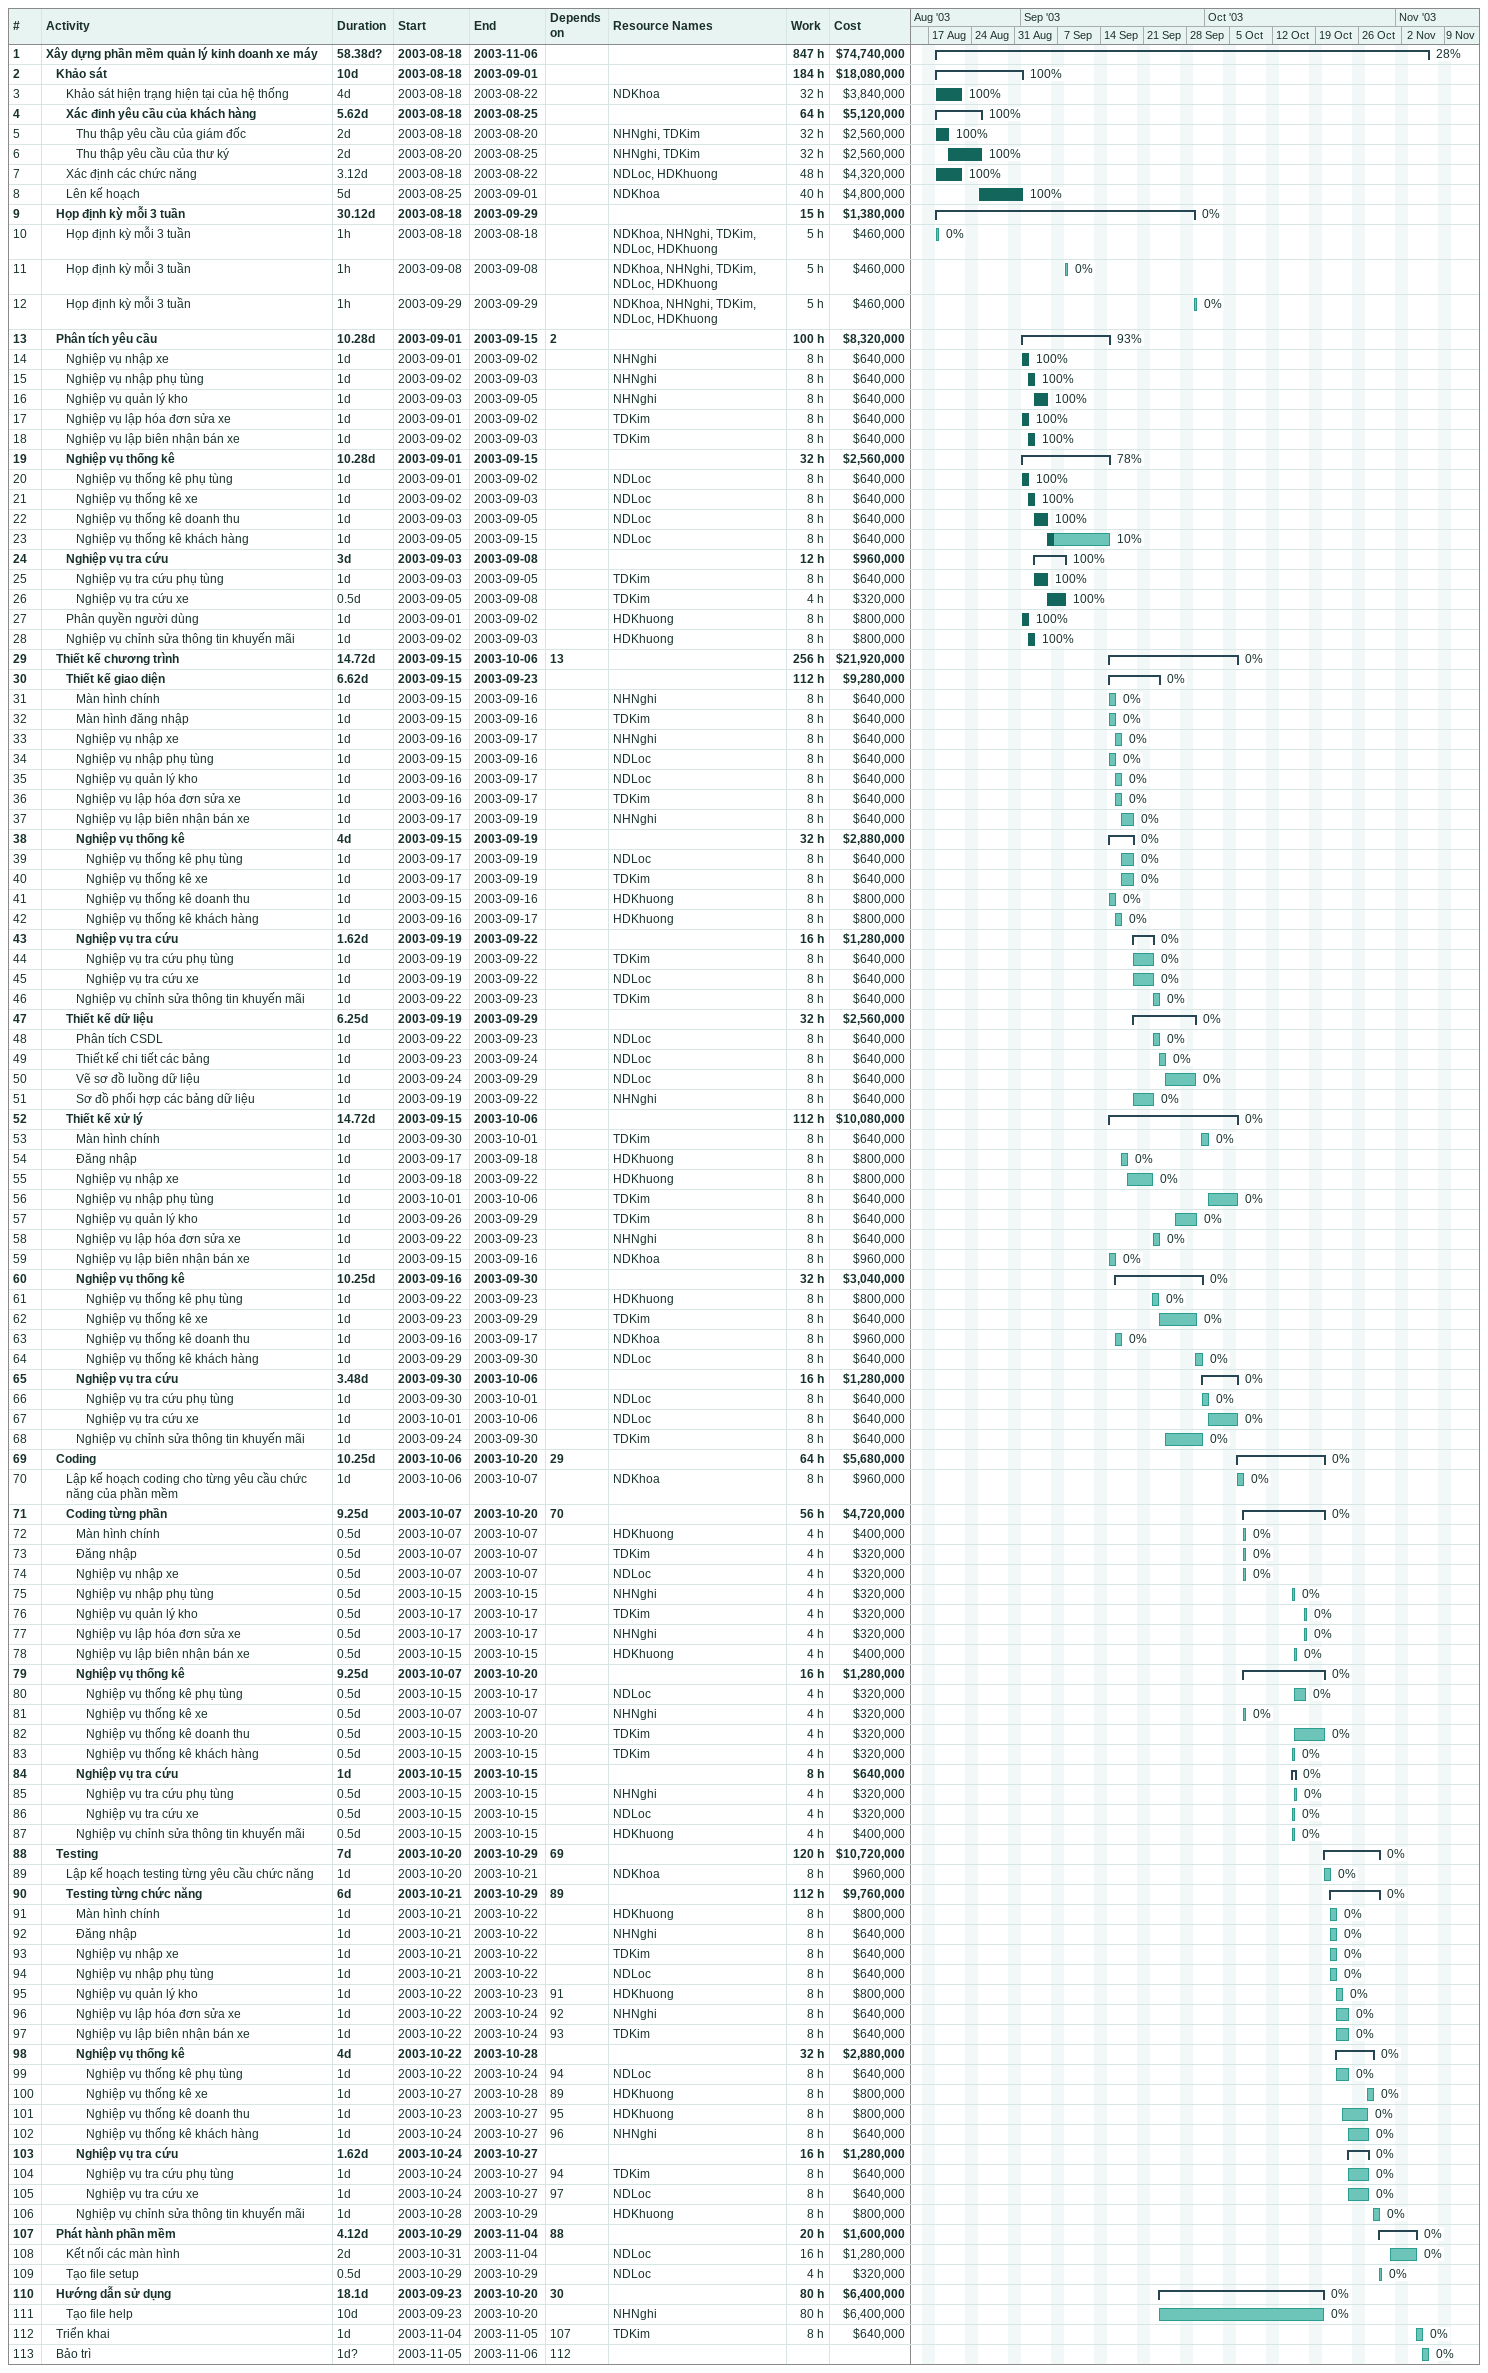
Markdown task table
| ID | Level | Task | Duration | Start | Finish | Predecessors | Resources | % complete | Work (h) | Cost ($) |
|---|---|---|---|---|---|---|---|---|---|---|
| 1 | 1 | **Xây dựng phần mềm quản lý kinh doanh xe máy** | 58.38d? | 2003-08-18 | 2003-11-06 |  |  | 28 | 847 | 74740000 |
| 2 | 2 | **Khảo sát** | 10d | 2003-08-18 | 2003-09-01 |  |  | 100 | 184 | 18080000 |
| 3 | 3 | Khảo sát hiện trạng hiện tại của hệ thống | 4d | 2003-08-18 | 2003-08-22 |  | NDKhoa | 100 | 32 | 3840000 |
| 4 | 3 | **Xác đinh yêu cầu của khách hàng** | 5.62d | 2003-08-18 | 2003-08-25 |  |  | 100 | 64 | 5120000 |
| 5 | 4 | Thu thập yêu cầu của giám đốc | 2d | 2003-08-18 | 2003-08-20 |  | NHNghi, TDKim | 100 | 32 | 2560000 |
| 6 | 4 | Thu thập yêu cầu của thư ký | 2d | 2003-08-20 | 2003-08-25 |  | NHNghi, TDKim | 100 | 32 | 2560000 |
| 7 | 3 | Xác định các chức năng | 3.12d | 2003-08-18 | 2003-08-22 |  | NDLoc, HDKhuong | 100 | 48 | 4320000 |
| 8 | 3 | Lên kế hoạch | 5d | 2003-08-25 | 2003-09-01 |  | NDKhoa | 100 | 40 | 4800000 |
| 9 | 2 | **Họp định kỳ mỗi 3 tuần** | 30.12d | 2003-08-18 | 2003-09-29 |  |  | 0 | 15 | 1380000 |
| 10 | 3 | Họp định kỳ mỗi 3 tuần | 1h | 2003-08-18 | 2003-08-18 |  | NDKhoa, NHNghi, TDKim, NDLoc, HDKhuong | 0 | 5 | 460000 |
| 11 | 3 | Họp định kỳ mỗi 3 tuần | 1h | 2003-09-08 | 2003-09-08 |  | NDKhoa, NHNghi, TDKim, NDLoc, HDKhuong | 0 | 5 | 460000 |
| 12 | 3 | Họp định kỳ mỗi 3 tuần | 1h | 2003-09-29 | 2003-09-29 |  | NDKhoa, NHNghi, TDKim, NDLoc, HDKhuong | 0 | 5 | 460000 |
| 13 | 2 | **Phân tích yêu cầu** | 10.28d | 2003-09-01 | 2003-09-15 | 2 |  | 93 | 100 | 8320000 |
| 14 | 3 | Nghiệp vụ nhập xe | 1d | 2003-09-01 | 2003-09-02 |  | NHNghi | 100 | 8 | 640000 |
| 15 | 3 | Nghiệp vụ nhập phụ tùng | 1d | 2003-09-02 | 2003-09-03 |  | NHNghi | 100 | 8 | 640000 |
| 16 | 3 | Nghiệp vụ quản lý kho | 1d | 2003-09-03 | 2003-09-05 |  | NHNghi | 100 | 8 | 640000 |
| 17 | 3 | Nghiệp vụ lập hóa đơn sửa xe | 1d | 2003-09-01 | 2003-09-02 |  | TDKim | 100 | 8 | 640000 |
| 18 | 3 | Nghiệp vụ lập biên nhận bán xe | 1d | 2003-09-02 | 2003-09-03 |  | TDKim | 100 | 8 | 640000 |
| 19 | 3 | **Nghiệp vụ thống kê** | 10.28d | 2003-09-01 | 2003-09-15 |  |  | 78 | 32 | 2560000 |
| 20 | 4 | Nghiệp vụ thống kê phụ tùng | 1d | 2003-09-01 | 2003-09-02 |  | NDLoc | 100 | 8 | 640000 |
| 21 | 4 | Nghiệp vụ thống kê xe | 1d | 2003-09-02 | 2003-09-03 |  | NDLoc | 100 | 8 | 640000 |
| 22 | 4 | Nghiệp vụ thống kê doanh thu | 1d | 2003-09-03 | 2003-09-05 |  | NDLoc | 100 | 8 | 640000 |
| 23 | 4 | Nghiệp vụ thống kê khách hàng | 1d | 2003-09-05 | 2003-09-15 |  | NDLoc | 10 | 8 | 640000 |
| 24 | 3 | **Nghiệp vụ tra cứu** | 3d | 2003-09-03 | 2003-09-08 |  |  | 100 | 12 | 960000 |
| 25 | 4 | Nghiệp vụ tra cứu phụ tùng | 1d | 2003-09-03 | 2003-09-05 |  | TDKim | 100 | 8 | 640000 |
| 26 | 4 | Nghiệp vụ tra cứu xe | 0.5d | 2003-09-05 | 2003-09-08 |  | TDKim | 100 | 4 | 320000 |
| 27 | 3 | Phân quyền người dùng | 1d | 2003-09-01 | 2003-09-02 |  | HDKhuong | 100 | 8 | 800000 |
| 28 | 3 | Nghiệp vụ chỉnh sửa thông tin khuyến mãi | 1d | 2003-09-02 | 2003-09-03 |  | HDKhuong | 100 | 8 | 800000 |
| 29 | 2 | **Thiết kế chương trình** | 14.72d | 2003-09-15 | 2003-10-06 | 13 |  | 0 | 256 | 21920000 |
| 30 | 3 | **Thiết kế giao diện** | 6.62d | 2003-09-15 | 2003-09-23 |  |  | 0 | 112 | 9280000 |
| 31 | 4 | Màn hình chính | 1d | 2003-09-15 | 2003-09-16 |  | NHNghi | 0 | 8 | 640000 |
| 32 | 4 | Màn hình đăng nhập | 1d | 2003-09-15 | 2003-09-16 |  | TDKim | 0 | 8 | 640000 |
| 33 | 4 | Nghiệp vụ nhập xe | 1d | 2003-09-16 | 2003-09-17 |  | NHNghi | 0 | 8 | 640000 |
| 34 | 4 | Nghiệp vụ nhập phụ tùng | 1d | 2003-09-15 | 2003-09-16 |  | NDLoc | 0 | 8 | 640000 |
| 35 | 4 | Nghiệp vụ quản lý kho | 1d | 2003-09-16 | 2003-09-17 |  | NDLoc | 0 | 8 | 640000 |
| 36 | 4 | Nghiệp vụ lập hóa đơn sửa xe | 1d | 2003-09-16 | 2003-09-17 |  | TDKim | 0 | 8 | 640000 |
| 37 | 4 | Nghiệp vụ lập biên nhận bán xe | 1d | 2003-09-17 | 2003-09-19 |  | NHNghi | 0 | 8 | 640000 |
| 38 | 4 | **Nghiệp vụ thống kê** | 4d | 2003-09-15 | 2003-09-19 |  |  | 0 | 32 | 2880000 |
| 39 | 5 | Nghiệp vụ thống kê phụ tùng | 1d | 2003-09-17 | 2003-09-19 |  | NDLoc | 0 | 8 | 640000 |
| 40 | 5 | Nghiệp vụ thống kê xe | 1d | 2003-09-17 | 2003-09-19 |  | TDKim | 0 | 8 | 640000 |
| 41 | 5 | Nghiệp vụ thống kê doanh thu | 1d | 2003-09-15 | 2003-09-16 |  | HDKhuong | 0 | 8 | 800000 |
| 42 | 5 | Nghiệp vụ thống kê khách hàng | 1d | 2003-09-16 | 2003-09-17 |  | HDKhuong | 0 | 8 | 800000 |
| 43 | 4 | **Nghiệp vụ tra cứu** | 1.62d | 2003-09-19 | 2003-09-22 |  |  | 0 | 16 | 1280000 |
| 44 | 5 | Nghiệp vụ tra cứu phụ tùng | 1d | 2003-09-19 | 2003-09-22 |  | TDKim | 0 | 8 | 640000 |
| 45 | 5 | Nghiệp vụ tra cứu xe | 1d | 2003-09-19 | 2003-09-22 |  | NDLoc | 0 | 8 | 640000 |
| 46 | 4 | Nghiệp vụ chỉnh sửa thông tin khuyến mãi | 1d | 2003-09-22 | 2003-09-23 |  | TDKim | 0 | 8 | 640000 |
| 47 | 3 | **Thiết kế dữ liệu** | 6.25d | 2003-09-19 | 2003-09-29 |  |  | 0 | 32 | 2560000 |
| 48 | 4 | Phân tích CSDL | 1d | 2003-09-22 | 2003-09-23 |  | NDLoc | 0 | 8 | 640000 |
| 49 | 4 | Thiết kế chi tiết các bảng | 1d | 2003-09-23 | 2003-09-24 |  | NDLoc | 0 | 8 | 640000 |
| 50 | 4 | Vẽ sơ đồ luồng dữ liệu | 1d | 2003-09-24 | 2003-09-29 |  | NDLoc | 0 | 8 | 640000 |
| 51 | 4 | Sơ đồ phối hợp các bảng dữ liệu | 1d | 2003-09-19 | 2003-09-22 |  | NHNghi | 0 | 8 | 640000 |
| 52 | 3 | **Thiết kế xử lý** | 14.72d | 2003-09-15 | 2003-10-06 |  |  | 0 | 112 | 10080000 |
| 53 | 4 | Màn hình chính | 1d | 2003-09-30 | 2003-10-01 |  | TDKim | 0 | 8 | 640000 |
| 54 | 4 | Đăng nhập | 1d | 2003-09-17 | 2003-09-18 |  | HDKhuong | 0 | 8 | 800000 |
| 55 | 4 | Nghiệp vụ nhập xe | 1d | 2003-09-18 | 2003-09-22 |  | HDKhuong | 0 | 8 | 800000 |
| 56 | 4 | Nghiệp vụ nhập phụ tùng | 1d | 2003-10-01 | 2003-10-06 |  | TDKim | 0 | 8 | 640000 |
| 57 | 4 | Nghiệp vụ quản lý kho | 1d | 2003-09-26 | 2003-09-29 |  | TDKim | 0 | 8 | 640000 |
| 58 | 4 | Nghiệp vụ lập hóa đơn sửa xe | 1d | 2003-09-22 | 2003-09-23 |  | NHNghi | 0 | 8 | 640000 |
| 59 | 4 | Nghiệp vụ lập biên nhận bán xe | 1d | 2003-09-15 | 2003-09-16 |  | NDKhoa | 0 | 8 | 960000 |
| 60 | 4 | **Nghiệp vụ thống kê** | 10.25d | 2003-09-16 | 2003-09-30 |  |  | 0 | 32 | 3040000 |
| 61 | 5 | Nghiệp vụ thống kê phụ tùng | 1d | 2003-09-22 | 2003-09-23 |  | HDKhuong | 0 | 8 | 800000 |
| 62 | 5 | Nghiệp vụ thống kê xe | 1d | 2003-09-23 | 2003-09-29 |  | TDKim | 0 | 8 | 640000 |
| 63 | 5 | Nghiệp vụ thống kê doanh thu | 1d | 2003-09-16 | 2003-09-17 |  | NDKhoa | 0 | 8 | 960000 |
| 64 | 5 | Nghiệp vụ thống kê khách hàng | 1d | 2003-09-29 | 2003-09-30 |  | NDLoc | 0 | 8 | 640000 |
| 65 | 4 | **Nghiệp vụ tra cứu** | 3.48d | 2003-09-30 | 2003-10-06 |  |  | 0 | 16 | 1280000 |
| 66 | 5 | Nghiệp vụ tra cứu phụ tùng | 1d | 2003-09-30 | 2003-10-01 |  | NDLoc | 0 | 8 | 640000 |
| 67 | 5 | Nghiệp vụ tra cứu xe | 1d | 2003-10-01 | 2003-10-06 |  | NDLoc | 0 | 8 | 640000 |
| 68 | 4 | Nghiệp vụ chỉnh sửa thông tin khuyến mãi | 1d | 2003-09-24 | 2003-09-30 |  | TDKim | 0 | 8 | 640000 |
| 69 | 2 | **Coding** | 10.25d | 2003-10-06 | 2003-10-20 | 29 |  | 0 | 64 | 5680000 |
| 70 | 3 | Lập kế hoạch coding cho từng yêu cầu chức năng của phần mềm | 1d | 2003-10-06 | 2003-10-07 |  | NDKhoa | 0 | 8 | 960000 |
| 71 | 3 | **Coding từng phần** | 9.25d | 2003-10-07 | 2003-10-20 | 70 |  | 0 | 56 | 4720000 |
| 72 | 4 | Màn hình chính | 0.5d | 2003-10-07 | 2003-10-07 |  | HDKhuong | 0 | 4 | 400000 |
| 73 | 4 | Đăng nhập | 0.5d | 2003-10-07 | 2003-10-07 |  | TDKim | 0 | 4 | 320000 |
| 74 | 4 | Nghiệp vụ nhập xe | 0.5d | 2003-10-07 | 2003-10-07 |  | NDLoc | 0 | 4 | 320000 |
| 75 | 4 | Nghiệp vụ nhập phụ tùng | 0.5d | 2003-10-15 | 2003-10-15 |  | NHNghi | 0 | 4 | 320000 |
| 76 | 4 | Nghiệp vụ quản lý kho | 0.5d | 2003-10-17 | 2003-10-17 |  | TDKim | 0 | 4 | 320000 |
| 77 | 4 | Nghiệp vụ lập hóa đơn sửa xe | 0.5d | 2003-10-17 | 2003-10-17 |  | NHNghi | 0 | 4 | 320000 |
| 78 | 4 | Nghiệp vụ lập biên nhận bán xe | 0.5d | 2003-10-15 | 2003-10-15 |  | HDKhuong | 0 | 4 | 400000 |
| 79 | 4 | **Nghiệp vụ thống kê** | 9.25d | 2003-10-07 | 2003-10-20 |  |  | 0 | 16 | 1280000 |
| 80 | 5 | Nghiệp vụ thống kê phụ tùng | 0.5d | 2003-10-15 | 2003-10-17 |  | NDLoc | 0 | 4 | 320000 |
| 81 | 5 | Nghiệp vụ thống kê xe | 0.5d | 2003-10-07 | 2003-10-07 |  | NHNghi | 0 | 4 | 320000 |
| 82 | 5 | Nghiệp vụ thống kê doanh thu | 0.5d | 2003-10-15 | 2003-10-20 |  | TDKim | 0 | 4 | 320000 |
| 83 | 5 | Nghiệp vụ thống kê khách hàng | 0.5d | 2003-10-15 | 2003-10-15 |  | TDKim | 0 | 4 | 320000 |
| 84 | 4 | **Nghiệp vụ tra cứu** | 1d | 2003-10-15 | 2003-10-15 |  |  | 0 | 8 | 640000 |
| 85 | 5 | Nghiệp vụ tra cứu phụ tùng | 0.5d | 2003-10-15 | 2003-10-15 |  | NHNghi | 0 | 4 | 320000 |
| 86 | 5 | Nghiệp vụ tra cứu xe | 0.5d | 2003-10-15 | 2003-10-15 |  | NDLoc | 0 | 4 | 320000 |
| 87 | 4 | Nghiệp vụ chỉnh sửa thông tin khuyến mãi | 0.5d | 2003-10-15 | 2003-10-15 |  | HDKhuong | 0 | 4 | 400000 |
| 88 | 2 | **Testing** | 7d | 2003-10-20 | 2003-10-29 | 69 |  | 0 | 120 | 10720000 |
| 89 | 3 | Lập kế hoạch testing từng yêu cầu chức năng | 1d | 2003-10-20 | 2003-10-21 |  | NDKhoa | 0 | 8 | 960000 |
| 90 | 3 | **Testing từng chức năng** | 6d | 2003-10-21 | 2003-10-29 | 89 |  | 0 | 112 | 9760000 |
| 91 | 4 | Màn hình chính | 1d | 2003-10-21 | 2003-10-22 |  | HDKhuong | 0 | 8 | 800000 |
| 92 | 4 | Đăng nhập | 1d | 2003-10-21 | 2003-10-22 |  | NHNghi | 0 | 8 | 640000 |
| 93 | 4 | Nghiệp vụ nhập xe | 1d | 2003-10-21 | 2003-10-22 |  | TDKim | 0 | 8 | 640000 |
| 94 | 4 | Nghiệp vụ nhập phụ tùng | 1d | 2003-10-21 | 2003-10-22 |  | NDLoc | 0 | 8 | 640000 |
| 95 | 4 | Nghiệp vụ quản lý kho | 1d | 2003-10-22 | 2003-10-23 | 91 | HDKhuong | 0 | 8 | 800000 |
| 96 | 4 | Nghiệp vụ lập hóa đơn sửa xe | 1d | 2003-10-22 | 2003-10-24 | 92 | NHNghi | 0 | 8 | 640000 |
| 97 | 4 | Nghiệp vụ lập biên nhận bán xe | 1d | 2003-10-22 | 2003-10-24 | 93 | TDKim | 0 | 8 | 640000 |
| 98 | 4 | **Nghiệp vụ thống kê** | 4d | 2003-10-22 | 2003-10-28 |  |  | 0 | 32 | 2880000 |
| 99 | 5 | Nghiệp vụ thống kê phụ tùng | 1d | 2003-10-22 | 2003-10-24 | 94 | NDLoc | 0 | 8 | 640000 |
| 100 | 5 | Nghiệp vụ thống kê xe | 1d | 2003-10-27 | 2003-10-28 | 89 | HDKhuong | 0 | 8 | 800000 |
| 101 | 5 | Nghiệp vụ thống kê doanh thu | 1d | 2003-10-23 | 2003-10-27 | 95 | HDKhuong | 0 | 8 | 800000 |
| 102 | 5 | Nghiệp vụ thống kê khách hàng | 1d | 2003-10-24 | 2003-10-27 | 96 | NHNghi | 0 | 8 | 640000 |
| 103 | 4 | **Nghiệp vụ tra cứu** | 1.62d | 2003-10-24 | 2003-10-27 |  |  | 0 | 16 | 1280000 |
| 104 | 5 | Nghiệp vụ tra cứu phụ tùng | 1d | 2003-10-24 | 2003-10-27 | 94 | TDKim | 0 | 8 | 640000 |
| 105 | 5 | Nghiệp vụ tra cứu xe | 1d | 2003-10-24 | 2003-10-27 | 97 | NDLoc | 0 | 8 | 640000 |
| 106 | 4 | Nghiệp vụ chỉnh sửa thông tin khuyến mãi | 1d | 2003-10-28 | 2003-10-29 |  | HDKhuong | 0 | 8 | 800000 |
| 107 | 2 | **Phát hành phần mềm** | 4.12d | 2003-10-29 | 2003-11-04 | 88 |  | 0 | 20 | 1600000 |
| 108 | 3 | Kết nối các màn hình | 2d | 2003-10-31 | 2003-11-04 |  | NDLoc | 0 | 16 | 1280000 |
| 109 | 3 | Tạo file setup | 0.5d | 2003-10-29 | 2003-10-29 |  | NDLoc | 0 | 4 | 320000 |
| 110 | 2 | **Hướng dẫn sử dụng** | 18.1d | 2003-09-23 | 2003-10-20 | 30 |  | 0 | 80 | 6400000 |
| 111 | 3 | Tạo file help | 10d | 2003-09-23 | 2003-10-20 |  | NHNghi | 0 | 80 | 6400000 |
| 112 | 2 | Triển khai | 1d | 2003-11-04 | 2003-11-05 | 107 | TDKim | 0 | 8 | 640000 |
| 113 | 2 | Bảo trì | 1d? | 2003-11-05 | 2003-11-06 | 112 |  | 0 |  |  |
